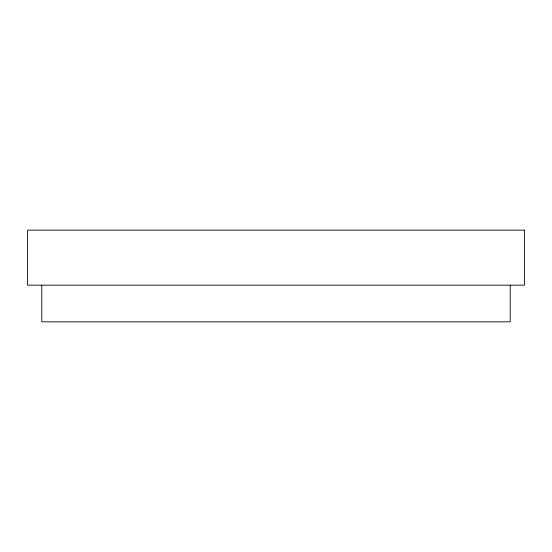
<?xml version="1.0" encoding="UTF-8"?>
<svg xmlns="http://www.w3.org/2000/svg" width="552" height="552" viewBox="0 0 552 552"><rect width="100%" height="100%" fill="white"/><g stroke="black" fill="none" stroke-linecap="round" stroke-linejoin="round"><path stroke-width="0.83" d="M510.207 285.17L510.207 321.837L41.793 321.837L41.793 285.17M524.4 230.163L27.6 230.163L27.6 285.17L524.4 285.17L524.4 230.163"/></g></svg>
